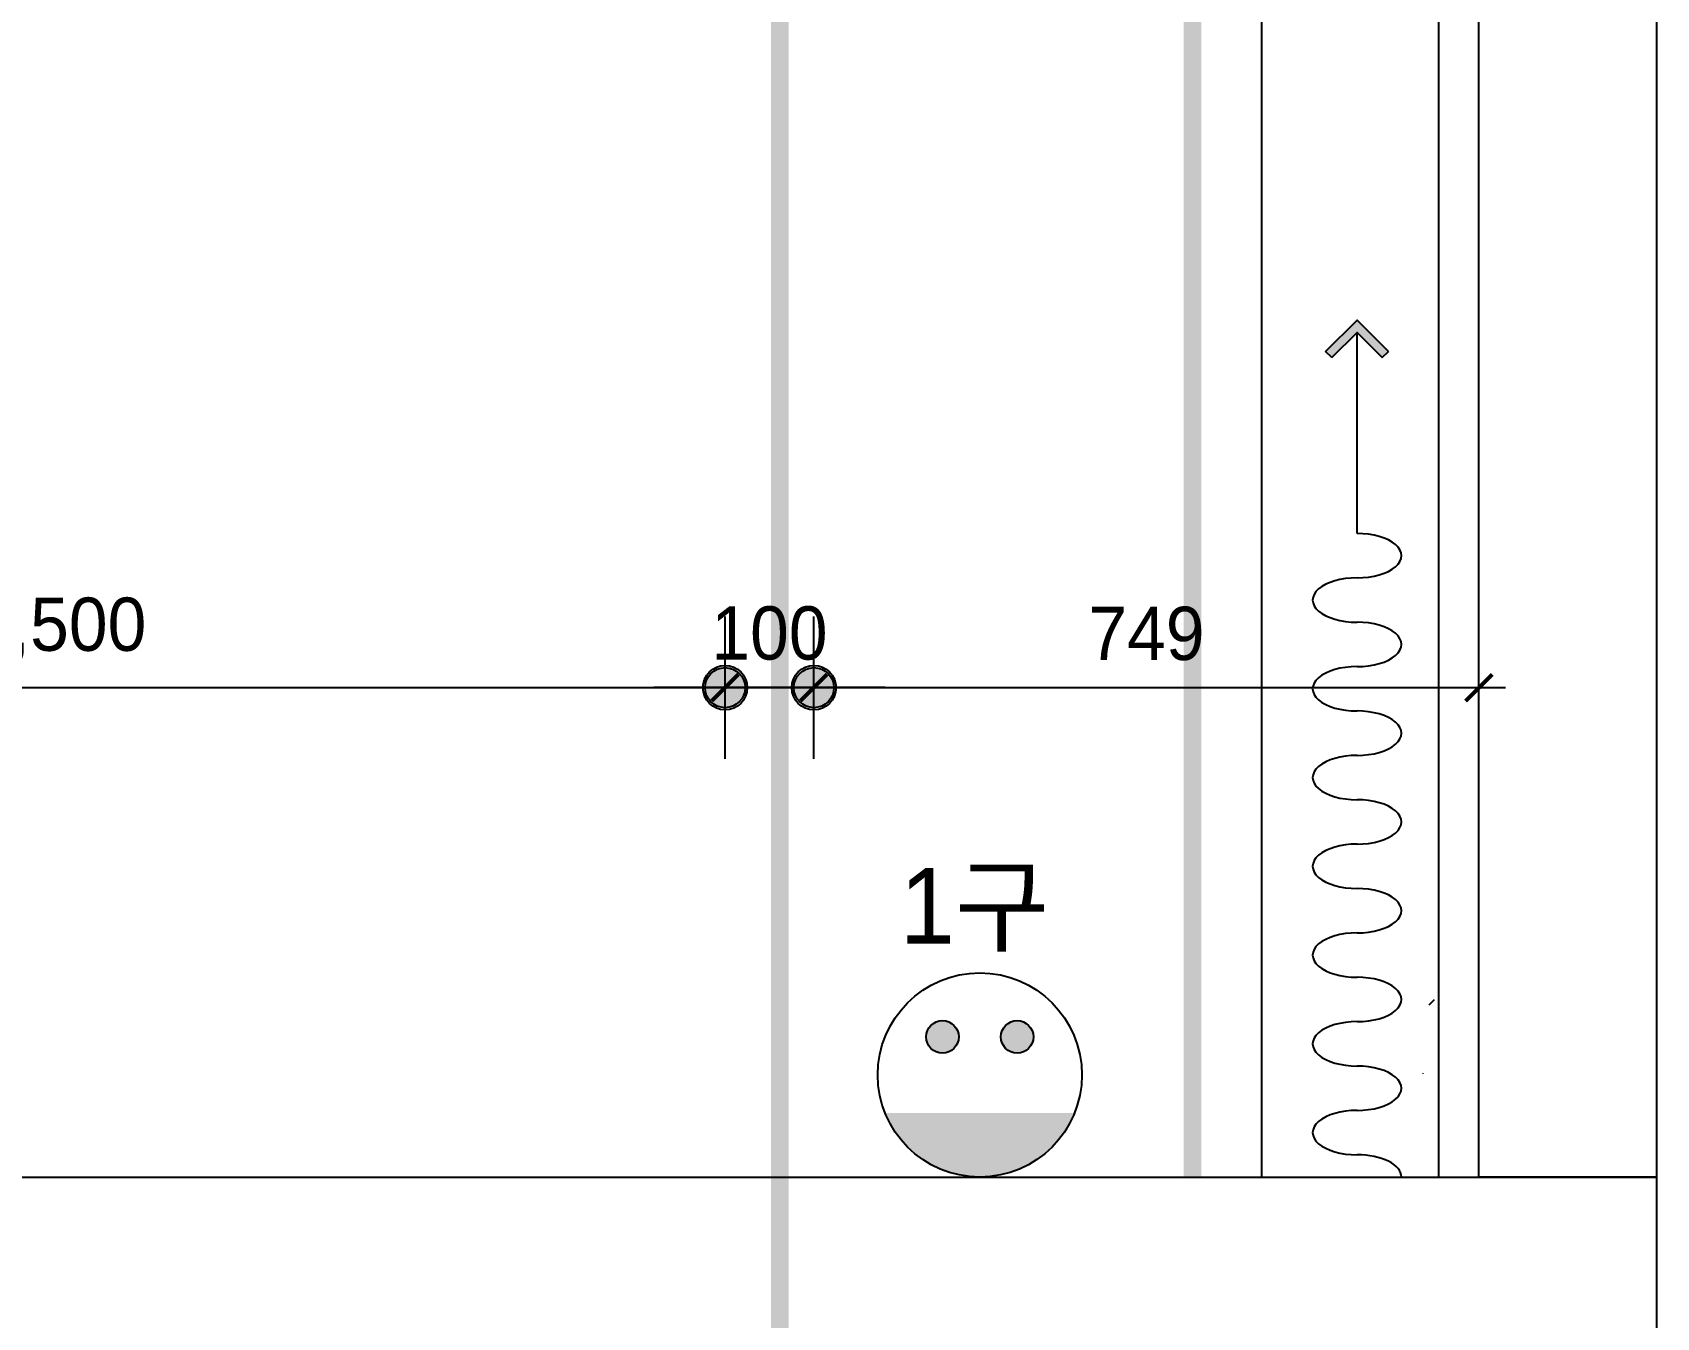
# Model space of a CAD drawing. Header units: millimetres. Extents: x 389217 to 432717, y 56032 to 85056.
# Drawn here: x 424323 to 426152, y 61323 to 62771 of the extents above; entities that cross this region are included whole.
import ezdxf

# ---------------------------------------------------------------- set-up
doc = ezdxf.new("R2010")
doc.units = ezdxf.units.MM
doc.header["$LTSCALE"] = 60
doc.linetypes.add('HID', pattern=[2.5, 1.5, -1])
doc.linetypes.add('HID2', pattern=[1, 0.5, -0.5])
for name, color, linetype in [('01. F-소품', 3, 'Continuous'), ('04-WIN', 4, 'Continuous'), ('07-DIM WAL', 5, 'Continuous'), ('2CONTINUOUS', 2, 'Continuous'), ('3.기호.계단선', 30, 'Continuous'), ('CEIL-LIGHT', 7, 'Continuous'), ('RC-LIGHT', 7, 'Continuous'), ('설비', 140, 'Continuous')]:
    doc.layers.add(name, color=color, linetype=linetype)
doc.styles.add('HY 울릉도 L', font='')
doc.styles.add('코레일둥고', font='Korail_Round_Gothic_Medium.ttf')
doc.styles.get('HY 울릉도 L').set_extended_font_data('HY울릉도L')
doc.dimstyles.new('30', dxfattribs={"dimscale": 30, "dimtxt": 2, "dimasz": 1, "dimexe": 1, "dimexo": 1, "dimgap": 1, "dimtad": 1, "dimdec": 0, "dimrnd": 0.05, "dimdsep": 46, "dimlunit": 6, "dimtxsty": 'HY 울릉도 L', "dimblk": 'ARCHTICK', "dimcen": 2.5, "dimdle": 1, "dimclrd": 133, "dimclre": 133, "dimclrt": 30, "dimadec": 0, "dimazin": 0, "dimtfac": 1, "dimtdec": 0, "dimtix": 1, "dimtmove": 2, "dimatfit": 3, "dimldrblk": 'ARCHTICK', "dimfxl": 1, "dimlwd": -1, "dimlwe": -1, "dimarcsym": 0})

# ---------------------------------------------------------------- blocks, each defined once
blk = doc.blocks.new('vudauseh')
at = {"layer": '04-WIN'}
blk.add_lwpolyline([(394739.9, 79540), (394539.9, 79540), (394539.9, 83730), (394739.9, 83730)], close=True, dxfattribs=at)
at = {"layer": '2CONTINUOUS'}
blk.add_lwpolyline([(389784.9, 79540), (394739.9, 79540), (394739.9, 79020), (394528.9, 79020), (394528.9, 79320), (389784.9, 79320), (389784.9, 79540)], dxfattribs=at)
blk = doc.blocks.new('cjswjdeh')
at = {"layer": '3.기호.계단선'}
h = blk.add_hatch(dxfattribs=at)
h.set_pattern_fill('_USER', color=8, scale=50, angle=45, style=0, double=1, pattern_type=0)
h.set_pattern_definition([(45, (21450, 2510), (-35.355339, 35.355339), [])])
edge = h.paths.add_edge_path()
edge.add_ellipse((425851.9, 61581.7), major_axis=(50, 0), ratio=0.5, start_angle=331.6424, end_angle=388.3576)
edge.add_line((425895.9, 61593.6), (425895.9, 61569.9))
edge = h.paths.add_edge_path()
edge.add_ellipse((425851.9, 61681.7), major_axis=(50, 0), ratio=0.5, start_angle=331.6424, end_angle=388.3576)
edge.add_line((425895.9, 61693.6), (425895.9, 61669.9))
edge = h.paths.add_edge_path()
edge.add_ellipse((425851.9, 61781.7), major_axis=(50, 0), ratio=0.5, start_angle=331.6424, end_angle=388.3576)
edge.add_line((425895.9, 61793.6), (425895.9, 61769.9))
h.paths.add_polyline_path([(425940.9, 61261.7), (425895.9, 61261.7), (425895.9, 60961.7), (425940.9, 60961.7)])
at = {"layer": '3.기호.계단선', "color": 8}
blk.add_line((425906.9, 61481.7), (425906.9, 65671.7), dxfattribs=at)
blk.add_blockref('vudauseh', (31412, -18058.3))
blk = doc.blocks.new('1')
at = {"linetype": 'Continuous'}
h = blk.add_hatch(color=4, dxfattribs=at)
h.dxf.hatch_style = 1
edge = h.paths.add_edge_path()
edge.add_arc((11539653.5, -14273503.8), 37.5, 0, 360)
at = {"color": 1, "linetype": 'Continuous'}
for p, q in [((11539653.5, -14273637.1), (11539653.5, -14273370.5)), ((11539520.2, -14273503.8), (11539786.8, -14273503.8))]:
    blk.add_line(p, q, dxfattribs=at)
at = {"color": 4, "linetype": 'Continuous'}
for radius in [41.5, 37.5]:
    blk.add_circle((11539653.5, -14273503.8), radius, dxfattribs=at)
blk = doc.blocks.new('_ArchTick')
at = {"color": 0, "linetype": 'ByBlock', "const_width": 0.15}
blk.add_lwpolyline([(-0.5, -0.5), (0.5, 0.5)], dxfattribs=at)
blk = doc.blocks.new('*D148')
at = {"layer": '07-DIM WAL', "color": 133, "transparency": 16777216}
for p, q in [((423602.8, 62063.1), (423602.8, 62063.1)), ((423572.8, 62033.1), (425132.8, 62033.1)), ((425102.8, 62003.1), (425102.8, 62003.1))]:
    blk.add_line(p, q, dxfattribs=at)
at = {"layer": 'Defpoints', "color": 0, "transparency": 16777216}
for p in [(423602.8, 62033.1), (425102.8, 62033.1), (425102.8, 62033.1)]:
    blk.add_point(p, dxfattribs=at)
at = {"layer": '07-DIM WAL', "color": 133, "transparency": 16777216, "xscale": 30, "yscale": 30, "zscale": 30, "rotation": 180}
blk.add_blockref('_ArchTick', (423602.8, 62033.1), dxfattribs=at)
at = {"layer": '07-DIM WAL', "color": 133, "transparency": 16777216, "xscale": 30, "yscale": 30, "zscale": 30}
blk.add_blockref('_ArchTick', (425102.8, 62033.1), dxfattribs=at)
at = {"layer": '07-DIM WAL', "color": 30, "transparency": 16777216, "insert": (424352.8, 62099), "char_height": 60, "attachment_point": 5, "style": 'HY 울릉도 L'}
blk.add_mtext('1,500', dxfattribs=at)
blk = doc.blocks.new('*D149')
at = {"layer": '07-DIM WAL', "color": 133, "transparency": 16777216}
for p, q in [((425072.8, 62033.1), (425232.8, 62033.1)), ((425102.8, 62003.1), (425102.8, 62003.1)), ((425202.8, 62003.1), (425202.8, 62003.1))]:
    blk.add_line(p, q, dxfattribs=at)
at = {"layer": 'Defpoints', "color": 0, "transparency": 16777216}
for p in [(425102.8, 62033.1), (425202.8, 62033.1), (425202.8, 62033.1)]:
    blk.add_point(p, dxfattribs=at)
at = {"layer": '07-DIM WAL', "color": 133, "transparency": 16777216, "xscale": 30, "yscale": 30, "zscale": 30}
blk.add_blockref('_ArchTick', (425102.8, 62033.1), dxfattribs=at)
at = {"layer": '07-DIM WAL', "color": 133, "transparency": 16777216, "xscale": 30, "yscale": 30, "zscale": 30, "rotation": 180}
blk.add_blockref('_ArchTick', (425202.8, 62033.1), dxfattribs=at)
at = {"layer": '07-DIM WAL', "color": 30, "transparency": 16777216, "insert": (425152.8, 62094.3), "char_height": 60, "attachment_point": 5, "style": 'HY 울릉도 L'}
blk.add_mtext('100', dxfattribs=at)
blk = doc.blocks.new('*D150')
at = {"layer": '07-DIM WAL', "color": 133, "transparency": 16777216}
for p, q in [((425172.8, 62033.1), (425981.9, 62033.1)), ((425202.8, 62003.1), (425202.8, 62003.1)), ((425951.9, 62003.1), (425951.9, 62003.1))]:
    blk.add_line(p, q, dxfattribs=at)
at = {"layer": 'Defpoints', "color": 0, "transparency": 16777216}
for p in [(425202.8, 62033.1), (425951.9, 62033.1), (425951.9, 62033.1)]:
    blk.add_point(p, dxfattribs=at)
at = {"layer": '07-DIM WAL', "color": 133, "transparency": 16777216, "xscale": 30, "yscale": 30, "zscale": 30, "rotation": 180}
blk.add_blockref('_ArchTick', (425202.8, 62033.1), dxfattribs=at)
at = {"layer": '07-DIM WAL', "color": 133, "transparency": 16777216, "xscale": 30, "yscale": 30, "zscale": 30}
blk.add_blockref('_ArchTick', (425951.9, 62033.1), dxfattribs=at)
at = {"layer": '07-DIM WAL', "color": 30, "transparency": 16777216, "insert": (425577.4, 62093.8), "char_height": 60, "attachment_point": 5, "style": 'HY 울릉도 L'}
blk.add_mtext('749', dxfattribs=at)
blk = doc.blocks.new('FFSFDF')
at = {"layer": '01. F-소품'}
blk.add_hatch(color=8, dxfattribs=at).paths.add_polyline_path([(1567672.9, 1746751.1), (1567679.9, 1746744.1), (1567715.3, 1746779.4), (1567679.9, 1746814.8), (1567672.9, 1746807.7), (1567701.2, 1746779.4)])
at = {"layer": '01. F-소품', "color": 8}
for p, q in [((1567672.9, 1746807.7), (1567679.9, 1746814.8)), ((1567474.8, 1746779.4), (1567701.2, 1746779.4)), ((1567672.9, 1746751.1), (1567679.9, 1746744.1))]:
    blk.add_line(p, q, dxfattribs=at)
for points in [[(1567679.9, 1746814.8), (1567715.3, 1746779.4), (1567679.9, 1746744.1)], [(1567672.9, 1746807.7), (1567701.2, 1746779.4), (1567672.9, 1746751.1)]]:
    blk.add_lwpolyline(points, dxfattribs=at)
for centre, start_param, end_param in [((1566799.8, 1746779.4), 1.570796, 4.712389), ((1566899.8, 1746779.4), 1.570796, 4.712389), ((1566999.8, 1746779.4), 1.570796, 4.712389), ((1567099.8, 1746779.4), 1.570796, 4.712389), ((1567199.8, 1746779.4), 1.570796, 4.712389), ((1567299.8, 1746779.4), 1.570796, 4.712389), ((1567399.8, 1746779.4), 1.570796, 4.712389), ((1566749.8, 1746779.4), 6.283185, 7.853982), ((1566849.8, 1746779.4), 4.712389, 7.853982), ((1566949.8, 1746779.4), 4.712389, 7.853982), ((1567049.8, 1746779.4), 4.712389, 7.853982), ((1567149.8, 1746779.4), 4.712389, 7.853982), ((1567249.8, 1746779.4), 4.712389, 7.853982), ((1567349.8, 1746779.4), 4.712389, 7.853982), ((1567449.8, 1746779.4), 4.712389, 7.853982)]:
    blk.add_ellipse(centre, major_axis=(0, -50), ratio=0.5, start_param=start_param, end_param=end_param, dxfattribs=at)
blk = doc.blocks.new('egoo')
at = {"layer": '설비'}
h = blk.add_hatch(color=140, dxfattribs=at)
edge = h.paths.add_edge_path()
edge.add_arc((1015645.3, 443433.7), 22.3, 0, 360)
h = blk.add_hatch(color=140, dxfattribs=at)
edge = h.paths.add_edge_path()
edge.add_arc((1015747.7, 443433.7), 22.3, 0, 360)
h = blk.add_hatch(color=140, dxfattribs=at)
edge = h.paths.add_edge_path()
edge.add_line((1015826.3, 443329.1), (1015566.6, 443329.1))
edge.add_ellipse((1015696.5, 443381.5), major_axis=(99, 99), ratio=1, start_angle=156.9578, end_angle=293.0422)
at = {"layer": '설비', "color": 140}
for centre, radius in [((1015696.5, 443381.5), 140), ((1015645.3, 443433.7), 22.3), ((1015747.7, 443433.7), 22.3)]:
    blk.add_circle(centre, radius, dxfattribs=at)

msp = doc.modelspace()

# ---------------------------------------------------------------- linework, layer by layer
at = {"layer": '3.기호.계단선', "color": 140, "linetype": 'HID2'}
msp.add_lwpolyline([(425164.5, 60231.7, 20, 20, 0), (425164.5, 65279.5, 20, 20, 0), (423034.9, 65279.5, 20, 20, 0), (423042.5, 66464.2, 20, 20, 0)], format="xyseb", dxfattribs=at)
at = {"layer": '3.기호.계단선', "color": 10, "linetype": 'HID'}
msp.add_lwpolyline([(425629.2, 65671.7, 20, 20, 0), (425629.2, 61481.7, 0, 0, 0)], format="xyseb", dxfattribs=at)
at = {"layer": 'CEIL-LIGHT'}
msp.add_lwpolyline([(425706.9, 65671.7), (425706.9, 61481.7)], dxfattribs=at)

# ---------------------------------------------------------------- block references
msp.add_blockref('cjswjdeh', (0, 0))
at = {"color": 0, "rotation": 90.00000000000011}
msp.add_blockref('FFSFDF', (2172594, -1505268), dxfattribs=at)
at = {"layer": 'RC-LIGHT', "xscale": 0.6024096385271789, "yscale": 0.6024096385271789, "zscale": 0.6024096385271789, "rotation": 90.00000000000001}
for p in [(-8173393.4, -6889565.4), (-8173293.4, -6889565.4)]:
    msp.add_blockref('1', p, dxfattribs=at)
at = {"layer": '설비', "color": 140, "xscale": 0.8214285869294655, "yscale": 0.8214285869294655, "zscale": 0.8214285869294655}
msp.add_blockref('egoo', (-408932.4, -302609.5), dxfattribs=at)

# ---------------------------------------------------------------- texts
at = {"layer": '설비', "color": 140, "style": '코레일둥고'}
msp.add_text('1구', height=85, dxfattribs=at).set_placement((425299.7, 61744.8))

# ---------------------------------------------------------------- dimensions: what is measured, and where the dimension line sits
at = {"layer": '07-DIM WAL'}
for base, p1, p2, picture, middle in [((425102.8, 62033.1), (423602.8, 62033.1), (425102.8, 62033.1), '*D148', (424352.8, 62099)), ((425202.8, 62033.1), (425102.8, 62033.1), (425202.8, 62033.1), '*D149', (425152.8, 62094.3)), ((425951.9, 62033.1), (425202.8, 62033.1), (425951.9, 62033.1), '*D150', (425577.4, 62093.8))]:
    dim = msp.add_linear_dim(base=base, p1=p1, p2=p2, dimstyle='30', dxfattribs=at)
    dim.commit()
    dim.dimension.update_dxf_attribs({"geometry": picture, "text_midpoint": middle})

doc.saveas('drawing.dxf')
